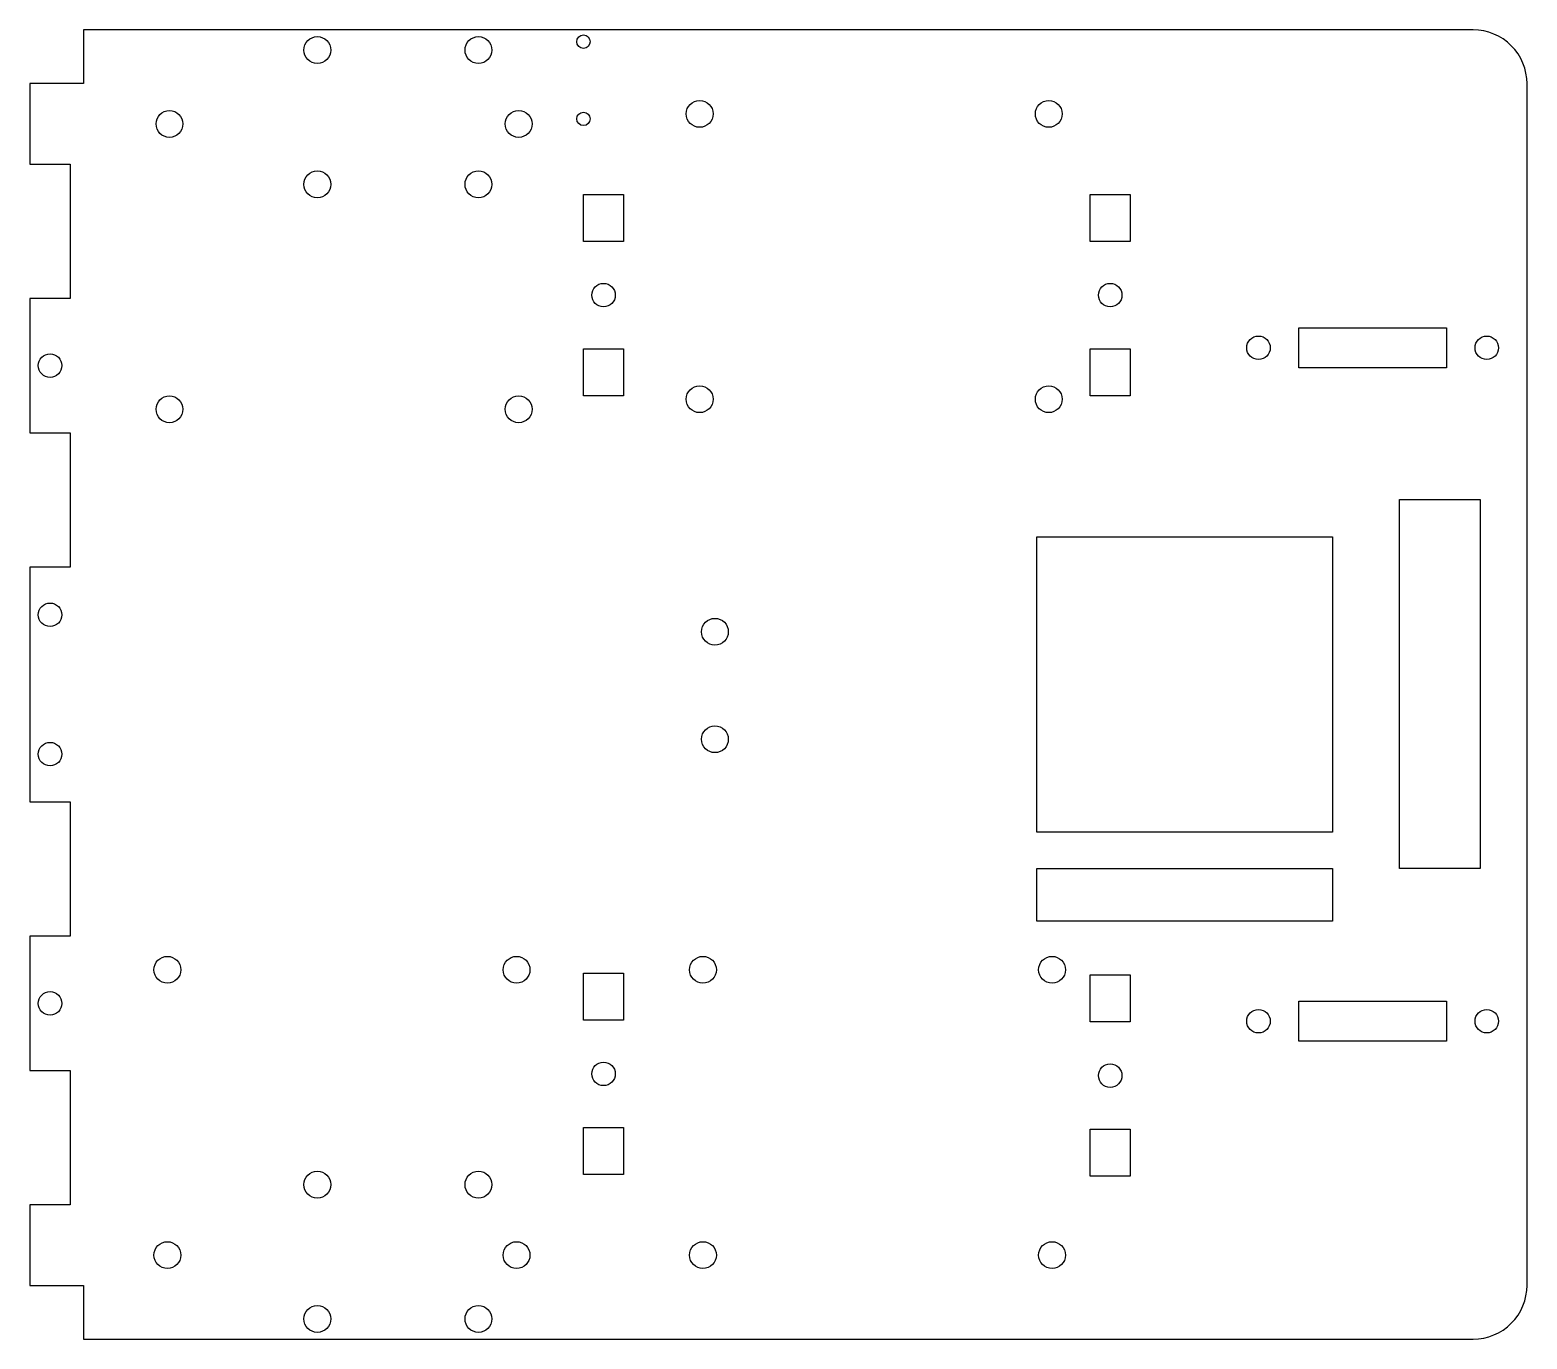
# Model space of a CAD drawing. Header units: millimetres. Extents: x -46 to 177, y -31 to 164.
import ezdxf

# ---------------------------------------------------------------- set-up
doc = ezdxf.new("R2010")
doc.units = ezdxf.units.MM

msp = doc.modelspace()

# ---------------------------------------------------------------- linework, layer by layer
msp.add_lwpolyline([(168.52, 163.5), (-38.48, 163.5), (-38.48, 155.5), (-46.48, 155.5), (-46.48, 143.5), (-40.48, 143.5), (-40.48, 123.5), (-46.48, 123.5), (-46.48, 103.5), (-40.48, 103.5), (-40.48, 83.5), (-46.48, 83.5), (-46.48, 48.5), (-40.48, 48.5), (-40.48, 28.5), (-46.48, 28.5), (-46.48, 8.5), (-40.48, 8.5), (-40.48, -11.5), (-46.48, -11.5), (-46.48, -23.5), (-38.48, -23.5), (-38.48, -31.5), (168.52, -31.5, 0.414214), (176.52, -23.5), (176.52, 155.5, 0.414214)], format="xyb", close=True)
for points in [[(35.96, 132), (35.96, 139), (41.96, 139), (41.96, 132)], [(117.43, 132), (111.43, 132), (111.43, 139), (117.43, 139)], [(164.52, 119.15), (164.52, 113.15), (142.52, 113.15), (142.52, 119.15)], [(41.96, 109), (35.96, 109), (35.96, 116), (41.96, 116)], [(117.43, 109), (111.43, 109), (111.43, 116), (117.43, 116)], [(169.52, 38.58), (157.52, 38.58), (157.52, 93.58), (169.52, 93.58)], [(147.52, 44), (103.52, 44), (103.52, 88), (147.52, 88)], [(147.52, 30.73), (103.52, 30.73), (103.52, 38.61), (147.52, 38.61)], [(41.96, 16), (35.96, 16), (35.96, 23), (41.96, 23)], [(111.43, 15.74), (111.43, 22.74), (117.43, 22.74), (117.43, 15.74)], [(164.52, 18.85), (164.52, 12.85), (142.52, 12.85), (142.52, 18.85)], [(41.96, -7), (35.96, -7), (35.96, 0), (41.96, 0)], [(117.43, -7.26), (111.43, -7.26), (111.43, -0.26), (117.43, -0.26)]]:
    msp.add_lwpolyline(points, close=True)
for centre, radius in [((-3.67, 160.5), 2), ((20.33, 160.5), 2), ((35.97, 161.75), 1), ((53.28, 151), 2), ((105.28, 151), 2), ((35.97, 150.25), 1), ((-3.67, 140.5), 2), ((20.33, 140.5), 2), ((38.96, 124), 1.75), ((114.43, 124), 1.75), ((136.52, 116.15), 1.75), ((170.52, 116.15), 1.75), ((-43.48, 113.5), 1.75), ((53.28, 108.5), 2), ((105.28, 108.5), 2), ((-43.48, 76.38), 1.75), ((55.55, 73.85), 2), ((55.55, 57.85), 2), ((-43.48, 55.63), 1.75), ((-26, 23.5), 2), ((26, 23.5), 2), ((53.77, 23.5), 2), ((105.77, 23.5), 2), ((-43.48, 18.5), 1.75), ((136.52, 15.85), 1.75), ((170.52, 15.85), 1.75), ((38.96, 8), 1.75), ((114.43, 7.74), 1.75), ((-3.67, -8.5), 2), ((20.33, -8.5), 2), ((-26, -19), 2), ((26, -19), 2), ((53.77, -19), 2), ((105.77, -19), 2), ((-3.67, -28.5), 2), ((20.33, -28.5), 2)]:
    msp.add_circle(centre, radius)
for centre, major_axis in [((-25.69, 149.5), (0, 2)), ((26.32, 149.5), (0, -2)), ((-25.69, 107), (0, 2)), ((26.32, 107), (0, -2))]:
    msp.add_ellipse(centre, major_axis=major_axis, ratio=0.999999)

doc.saveas('drawing.dxf')
